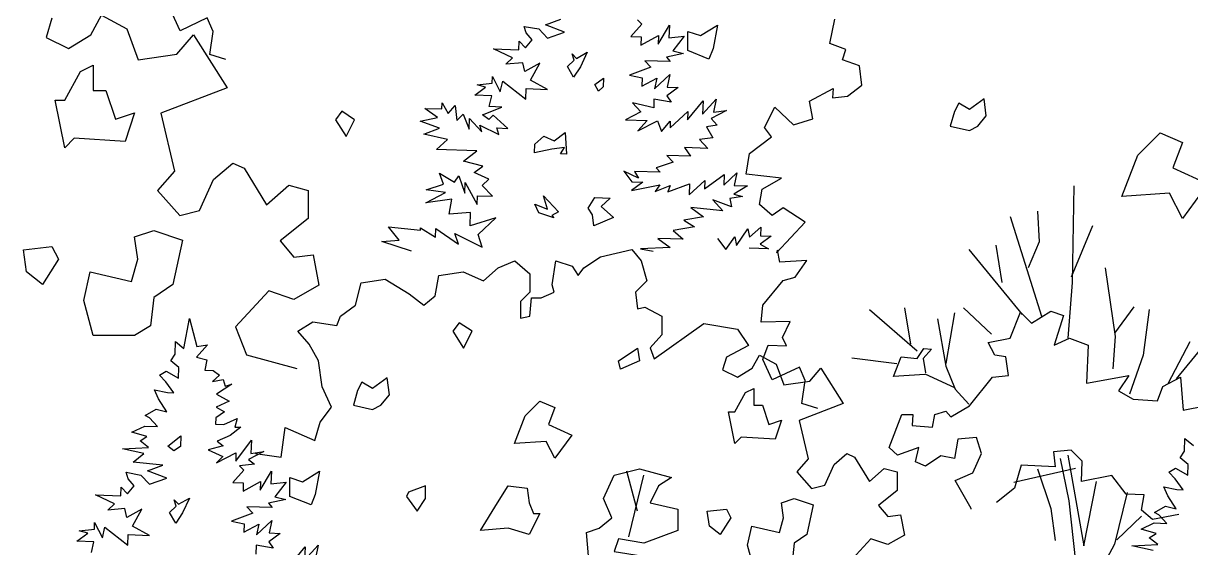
# Model space of a CAD drawing. Header units: inches. Extents: x 11.9 to 85.3, y 21.1 to 37.4.
# Drawn here: x 56.811 to 57.463, y 22.229 to 22.522 of the extents above; entities that cross this region are included whole.
import ezdxf

# ---------------------------------------------------------------- set-up
doc = ezdxf.new("R2010")
doc.units = ezdxf.units.IN
doc.header["$MEASUREMENT"] = 0
doc.layers.add('CAY', color=94, linetype='Continuous')

# ---------------------------------------------------------------- blocks, each defined once
blk = doc.blocks.new('A$C76451831')
at = {"layer": 'CAY'}
for p, q in [((3999.3, 1585.8), (3992.2, 1561.6)), ((4047.6, 1565.2), (4061.2, 1589.4)), ((4061.2, 1589.4), (4092.4, 1572.3)), ((4614, 1577.4), (4632.8, 1584.5)), ((4092.4, 1572.3), (4106.6, 1533.9)), ((4587.2, 1575.6), (4605.7, 1572.3)), ((4589.7, 1567.4), (4587.2, 1575.6)), ((4605.7, 1572.3), (4616.2, 1561)), ((4637.7, 1568.4), (4614, 1577.4)), ((4733.7, 1578.2), (4720, 1562.8)), ((4728.4, 1583.8), (4733.7, 1578.2)), ((4754.1, 1553.5), (4768.1, 1577)), ((4768.1, 1577), (4767.5, 1561.2)), ((3992.2, 1561.6), (4019.9, 1548.1)), ((4019.9, 1548.1), (4047.6, 1565.2)), ((4154.9, 1541), (4175.6, 1565.2)), ((4175.6, 1565.2), (4217.4, 1499.1)), ((4580.8, 1546.4), (4581.1, 1557.2)), ((4581.1, 1557.2), (4589, 1548.8)), ((4589, 1548.8), (4597.1, 1559)), ((4597.1, 1559), (4589.7, 1567.4)), ((4616.2, 1561), (4637.7, 1568.4)), ((4720, 1562.8), (4733.1, 1562.4)), ((4732.8, 1552), (4754.5, 1564.3)), ((4733.1, 1562.4), (4732.8, 1552)), ((4754.5, 1564.3), (4754.1, 1553.5)), ((4767.5, 1561.2), (4786.6, 1563.2)), ((4786.6, 1563.2), (4772.4, 1545.1)), ((4106.6, 1533.9), (4154.9, 1541)), ((4572.7, 1536.2), (4549.1, 1547.5)), ((4549.1, 1547.5), (4580.8, 1546.4)), ((4785.9, 1541.9), (4764.4, 1537.2)), ((4772.4, 1545.1), (4785.9, 1541.9)), ((4564.3, 1528.4), (4572.7, 1536.2)), ((4585.6, 1530.3), (4564.3, 1528.4)), ((4588, 1519.4), (4585.6, 1530.3)), ((4606.9, 1529.6), (4588, 1519.4)), ((4595.3, 1508.7), (4606.9, 1529.6)), ((4769.2, 1531.6), (4737.5, 1532.7)), ((4737.5, 1532.7), (4745, 1524.8)), ((4764.4, 1537.2), (4769.2, 1531.6)), ((4547.6, 1504.9), (4547.9, 1513.1)), ((4547.9, 1513.1), (4557.6, 1494.1)), ((4745, 1524.8), (4718.3, 1514.8)), ((4718.3, 1514.8), (4734.1, 1511.6)), ((4749.5, 1497.9), (4768.7, 1515.8)), ((4768.7, 1515.8), (4765.4, 1500)), ((4217.4, 1499.1), (4134.9, 1467.3)), ((4525.8, 1489.8), (4539.3, 1499.8)), ((4528.9, 1502.9), (4547.6, 1504.9)), ((4539.3, 1499.8), (4528.9, 1502.9)), ((4557.6, 1494.1), (4560.8, 1507.2)), ((4560.8, 1507.2), (4589.5, 1484.9)), ((4589.5, 1484.9), (4589.9, 1498)), ((4589.9, 1498), (4616.2, 1497.1)), ((4616.2, 1497.1), (4595.3, 1508.7)), ((4734.1, 1511.6), (4733.7, 1501.1)), ((4733.7, 1501.1), (4752.6, 1510.9)), ((4752.6, 1510.9), (4749.5, 1497.9)), ((4779, 1499.6), (4765, 1489.2)), ((4765.4, 1500), (4779, 1499.6)), ((4547, 1489.1), (4525.8, 1489.8)), ((4543.8, 1475.6), (4547, 1489.1)), ((4749, 1484.7), (4748.6, 1473.9)), ((4770.2, 1481.3), (4749, 1484.7)), ((4765, 1489.2), (4770.2, 1481.3)), ((4809.5, 1466.3), (4826.5, 1484.8)), ((4826.5, 1484.8), (4823.2, 1468.6)), ((4463.6, 1473.4), (4484.8, 1472.7)), ((4479.5, 1462), (4463.6, 1473.4)), ((4484.8, 1472.7), (4485.1, 1480.4)), ((4485.1, 1480.4), (4492.8, 1466.9)), ((4492.8, 1466.9), (4501.3, 1477.1)), ((4501.3, 1477.1), (4503.4, 1458.4)), ((4535.3, 1465.5), (4559.7, 1475)), ((4559.7, 1475), (4543.8, 1475.6)), ((4732.6, 1469), (4713.7, 1459.2)), ((4722.1, 1480.2), (4732.6, 1469)), ((4748.6, 1473.9), (4722.1, 1480.2)), ((4769, 1449.1), (4791.1, 1469.7)), ((4790.7, 1459.3), (4810.1, 1482.6)), ((4791.1, 1469.7), (4790.7, 1459.3)), ((4810.1, 1482.6), (4809.5, 1466.3)), ((4839.1, 1470.7), (4820.2, 1461)), ((4823.2, 1468.6), (4839.1, 1470.7)), ((4134.9, 1467.3), (4152, 1395.3)), ((4458, 1457.3), (4479.5, 1462)), ((4481.7, 1448.7), (4458, 1457.3)), ((4503.4, 1458.4), (4511.4, 1466.3)), ((4511.4, 1466.3), (4518.8, 1447.4)), ((4518.8, 1447.4), (4519.3, 1460.6)), ((4519.3, 1460.6), (4534.6, 1444.2)), ((4543.3, 1459.7), (4535.3, 1465.5)), ((4548.9, 1465), (4543.3, 1459.7)), ((4566.9, 1448.5), (4548.9, 1465)), ((4713.7, 1459.2), (4740.4, 1458.3)), ((4740.4, 1458.3), (4729, 1445.5)), ((4729, 1445.5), (4753.5, 1457.8)), ((4753.5, 1457.8), (4758.5, 1444.5)), ((4758.5, 1444.5), (4769.3, 1457.3)), ((4769.3, 1457.3), (4769, 1449.1)), ((4820.2, 1461), (4827.6, 1452.5)), ((4462.4, 1441.3), (4481.7, 1448.7)), ((4491.7, 1434.8), (4462.4, 1441.3)), ((4534.6, 1444.2), (4532.2, 1452.4)), ((4532.2, 1452.4), (4555.8, 1440.7)), ((4555.8, 1440.7), (4553.3, 1449)), ((4553.3, 1449), (4566.9, 1448.5)), ((4827.6, 1452.5), (4814.4, 1450.3)), ((4814.4, 1450.3), (4822.1, 1436.9)), ((4478.1, 1422.1), (4491.7, 1434.8)), ((4786.8, 1424.5), (4794.5, 1413.8)), ((4816.2, 1423.5), (4786.8, 1424.5)), ((4822.1, 1436.9), (4805.7, 1434.7)), ((4805.7, 1434.7), (4816.2, 1423.5)), ((4528.3, 1420.4), (4478.1, 1422.1)), ((4512, 1407.8), (4528.3, 1420.4)), ((4794.5, 1413.8), (4765.1, 1414.8)), ((4765.1, 1414.8), (4773, 1406.4)), ((4200.3, 1384.7), (4224.5, 1405.3)), ((4224.5, 1405.3), (4238.7, 1398.8)), ((4238.7, 1398.8), (4266.4, 1353.4)), ((4535.8, 1401.5), (4512, 1407.8)), ((4525.1, 1393.7), (4535.8, 1401.5)), ((4773, 1406.4), (4751.5, 1399.4)), ((4751.5, 1399.4), (4756.7, 1393.8)), ((4152, 1395.3), (4130.8, 1371.1)), ((4183.2, 1346.3), (4200.3, 1384.7)), ((4487, 1379.2), (4482, 1392.5)), ((4482, 1392.5), (4500.7, 1381.4)), ((4500.7, 1381.4), (4505.9, 1389.4)), ((4505.9, 1389.4), (4513.4, 1367.9)), ((4513.4, 1367.9), (4513.8, 1381)), ((4513.8, 1381), (4528.7, 1353.7)), ((4543.4, 1385.4), (4525.1, 1393.7)), ((4535, 1377.5), (4543.4, 1385.4)), ((4711.4, 1395.4), (4721.4, 1381.9)), ((4729.7, 1386.6), (4711.4, 1395.4)), ((4735, 1381.4), (4721, 1371)), ((4721.4, 1381.9), (4735, 1381.4)), ((4724.6, 1394.9), (4729.7, 1386.6)), ((4756.7, 1393.8), (4724.6, 1394.9)), ((4792.9, 1365.8), (4812.1, 1383.7)), ((4811.7, 1373.3), (4836.3, 1391)), ((4812.1, 1383.7), (4811.7, 1373.3)), ((4835.9, 1377.9), (4852.3, 1393.2)), ((4836.3, 1391), (4835.9, 1377.9)), ((4852.3, 1393.2), (4849, 1377.4)), ((4130.8, 1371.1), (4158.5, 1339.9)), ((4266.4, 1353.4), (4294.1, 1377.6)), ((4294.1, 1377.6), (4318.3, 1371.1)), ((4318.3, 1371.1), (4318.3, 1336.3)), ((4464.9, 1355.9), (4489.4, 1368.7)), ((4465.5, 1371.8), (4487, 1379.2)), ((4489.4, 1368.7), (4465.5, 1371.8)), ((4547.7, 1363.9), (4535, 1377.5)), ((4721, 1371), (4756.1, 1378)), ((4756.1, 1378), (4750.4, 1370)), ((4750.4, 1370), (4769.3, 1377.5)), ((4766.3, 1369.4), (4793.3, 1379.4)), ((4769.3, 1377.5), (4766.3, 1369.4)), ((4793.3, 1379.4), (4792.9, 1365.8)), ((4865.3, 1376.9), (4848.6, 1366.6)), ((4848.6, 1366.6), (4859.4, 1363.5)), ((4849, 1377.4), (4865.3, 1376.9)), ((4497.2, 1360.3), (4464.9, 1355.9)), ((4493.9, 1341.8), (4497.2, 1360.3)), ((4528.7, 1353.7), (4529.1, 1364.6)), ((4529.1, 1364.6), (4547.7, 1363.9)), ((4822.1, 1359.3), (4834.8, 1345.7)), ((4845.4, 1350.8), (4822.1, 1359.3)), ((4859.4, 1363.5), (4843.5, 1361.3)), ((4843.5, 1361.3), (4845.4, 1350.8)), ((4158.5, 1339.9), (4183.2, 1346.3)), ((4520.7, 1343.6), (4493.9, 1341.8)), ((4520.1, 1327.3), (4520.7, 1343.6)), ((4810.5, 1338.4), (4786.3, 1334.3)), ((4834.8, 1345.7), (4795, 1349.9)), ((4795, 1349.9), (4810.5, 1338.4)), ((4318.3, 1336.3), (4283.5, 1308.6)), ((4431.5, 1309.1), (4418.5, 1325.8)), ((4418.5, 1325.8), (4458.3, 1321.7)), ((4458.3, 1321.7), (4458.4, 1324.4)), ((4458.4, 1324.4), (4477, 1312.9)), ((4477, 1312.9), (4477.4, 1323.8)), ((4477.4, 1323.8), (4505.7, 1304.2)), ((4552.2, 1337), (4520.1, 1327.3)), ((4530.1, 1316.5), (4552.2, 1337)), ((4799.6, 1325.7), (4772.7, 1321.2)), ((4786.3, 1334.3), (4799.6, 1325.7)), ((4851.8, 1302.5), (4865.7, 1323.4)), ((4865.7, 1323.4), (4868.1, 1312.9)), ((4868.1, 1312.9), (4882.1, 1325.5)), ((4882.1, 1325.5), (4881.7, 1314.6)), ((4283.5, 1308.6), (4300.6, 1287.9)), ((4410.2, 1307.5), (4431.5, 1309.1)), ((4501.2, 1317.5), (4535, 1300.5)), ((4505.7, 1304.2), (4501.2, 1317.5)), ((4535, 1300.5), (4530.1, 1316.5)), ((4753.8, 1311.4), (4769.3, 1300)), ((4785.5, 1310.3), (4753.8, 1311.4)), ((4772.7, 1321.2), (4785.5, 1310.3)), ((4828.1, 1311.5), (4838.5, 1297.6)), ((4838.5, 1297.6), (4849.5, 1313.5)), ((4849.5, 1313.5), (4851.8, 1302.5)), ((4894.8, 1314.2), (4881.4, 1304.2)), ((4881.7, 1314.6), (4894.8, 1314.2)), ((4446.9, 1295.4), (4410.2, 1307.5)), ((4682.3, 1288.4), (4721.2, 1297.8)), ((4721.2, 1297.8), (4733, 1283.7)), ((4769.3, 1300), (4732.1, 1298.6)), ((4732.1, 1298.6), (4747.8, 1295.7)), ((4891.6, 1298.4), (4867.6, 1299.3)), ((4881.4, 1304.2), (4891.6, 1298.4)), ((4300.6, 1287.9), (4324.7, 1290.9)), ((4324.7, 1290.9), (4331.8, 1253.1)), ((4554.9, 1274.6), (4575.8, 1283.7)), ((4575.8, 1283.7), (4594.3, 1267.5)), ((4622.2, 1253.8), (4626.9, 1283.7)), ((4626.9, 1283.7), (4647.3, 1277)), ((4661.5, 1274.6), (4682.3, 1288.4)), ((4733, 1283.7), (4740.1, 1258.5)), ((4476.7, 1240), (4481, 1265.2)), ((4481, 1265.2), (4511.3, 1269.9)), ((4511.3, 1269.9), (4536.5, 1258.5)), ((4536.5, 1258.5), (4554.9, 1274.6)), ((4594.3, 1267.5), (4594.3, 1244.3)), ((4647.3, 1277), (4654.4, 1265.2)), ((4654.4, 1265.2), (4661.5, 1274.6)), ((4331.8, 1253.1), (4300.6, 1235.4)), ((4377.3, 1228.2), (4384.3, 1256.1)), ((4384.3, 1256.1), (4414.2, 1260.8)), ((4414.2, 1260.8), (4444.1, 1242.4)), ((4624.5, 1244.3), (4622.2, 1253.8)), ((4740.1, 1258.5), (4725.9, 1244.3)), ((4269.3, 1246.1), (4228, 1201.2)), ((4300.6, 1235.4), (4269.3, 1246.1)), ((4444.1, 1242.4), (4462.6, 1228.2)), ((4462.6, 1228.2), (4476.7, 1240)), ((4594.3, 1244.3), (4582.9, 1232.9)), ((4594.3, 1214.4), (4596.6, 1237.6)), ((4596.6, 1237.6), (4608.4, 1237.6)), ((4608.4, 1237.6), (4624.5, 1244.3)), ((4725.9, 1244.3), (4728.3, 1223.9)), ((4358.8, 1214.4), (4377.3, 1228.2)), ((4582.9, 1232.9), (4582.9, 1212.1)), ((4728.3, 1223.9), (4737.7, 1225.8)), ((4737.7, 1225.8), (4758.6, 1214.4)), ((4305.7, 1196), (4324.2, 1207.4)), ((4324.2, 1207.4), (4354.1, 1203)), ((4354.1, 1203), (4358.8, 1214.4)), ((4582.9, 1212.1), (4594.3, 1214.4)), ((4758.6, 1214.4), (4758.6, 1191.2)), ((5192.6, 1187), (5205.3, 1219.7)), ((5205.3, 1219.7), (5219, 1206)), ((5219, 1206), (5243.2, 1220.8)), ((5243.2, 1220.8), (5259.1, 1215.5)), ((5259.1, 1215.5), (5247.5, 1178.6)), ((4228, 1201.2), (4241.6, 1166.4)), ((4319.5, 1179.8), (4305.7, 1196)), ((4749.1, 1161.4), (4811.2, 1205.4)), ((4811.2, 1205.4), (4852.9, 1198.3)), ((4852.9, 1198.3), (4866.7, 1177.9)), ((4331.3, 1159), (4319.5, 1179.8)), ((4758.6, 1191.2), (4744.4, 1175.1)), ((4866.7, 1177.9), (4839.1, 1163.7)), ((5165.2, 1181.8), (5192.6, 1187)), ((5173.6, 1165.9), (5165.2, 1181.8)), ((5247.5, 1178.6), (5266.4, 1187)), ((5266.4, 1187), (5289.7, 1178.6)), ((5289.7, 1178.6), (5287.5, 1131.1)), ((4241.6, 1166.4), (4304.1, 1149.3)), ((4744.4, 1175.1), (4749.1, 1161.4)), ((4839.1, 1163.7), (4834.4, 1147.6)), ((4871.4, 1149.9), (4880.4, 1166.1)), ((4880.4, 1166.1), (4901.2, 1154.7)), ((5187.3, 1163.8), (5173.6, 1165.9)), ((5190.5, 1140.6), (5187.3, 1163.8)), ((4335.6, 1126.7), (4331.3, 1159)), ((4852.9, 1138.5), (4871.4, 1149.9)), ((4901.2, 1154.7), (4910.7, 1129.1)), ((4942.9, 1133.8), (4956.7, 1149.9)), ((4956.7, 1149.9), (4984.6, 1105.9)), ((4834.4, 1147.6), (4852.9, 1138.5)), ((4910.7, 1129.1), (4942.9, 1133.8)), ((5142, 1102.7), (5170.5, 1138.5)), ((5170.5, 1138.5), (5190.5, 1140.6)), ((5287.5, 1131.1), (5340.3, 1140.6)), ((5340.3, 1140.6), (5327.6, 1121.6)), ((5382.5, 1126.9), (5404.6, 1138.5)), ((5404.6, 1138.5), (5407.8, 1097.4)), ((4347.4, 1101.2), (4335.6, 1126.7)), ((5327.6, 1121.6), (5345.5, 1111.1)), ((5376.1, 1109), (5382.5, 1126.9)), ((4984.6, 1105.9), (4929.6, 1084.7)), ((5345.5, 1111.1), (5376.1, 1109)), ((4333.2, 1082.7), (4347.4, 1101.2)), ((5057.6, 1092.1), (5071.3, 1092.1)), ((5071.3, 1092.1), (5070.3, 1078.4)), ((5095.6, 1076.3), (5098.8, 1092.1)), ((5098.8, 1092.1), (5112.5, 1096.3)), ((5112.5, 1096.3), (5118.8, 1089)), ((5118.8, 1089), (5142, 1102.7)), ((5407.8, 1097.4), (5435.2, 1102.7)), ((4284.9, 1039.1), (4289.6, 1076)), ((4289.6, 1076), (4326.6, 1059.5)), ((4326.6, 1059.5), (4333.2, 1082.7)), ((4929.6, 1084.7), (4941, 1036.7)), ((5070.3, 1078.4), (5095.6, 1076.3)), ((5409.5, 1046.3), (5410, 1062.2)), ((5410, 1062.2), (5420.6, 1053.6)), ((5268.6, 1047.8), (5246.4, 1045.7)), ((5282.3, 1034.1), (5268.6, 1047.8)), ((4252.7, 1043.4), (4284.9, 1039.1)), ((4941, 1036.7), (4926.8, 1020.6)), ((4973.2, 1029.6), (4989.3, 1043.4)), ((4989.3, 1043.4), (4998.7, 1039.1)), ((4998.7, 1039.1), (5017.2, 1008.8)), ((5246.4, 1045.7), (5248.5, 1026.7)), ((5281.2, 1008.8), (5282.3, 1034.1)), ((5404.2, 1038.3), (5409.5, 1046.3)), ((5414.3, 1029.8), (5404.2, 1038.3)), ((4728.3, 971.5), (4715.1, 1021.6)), ((4926.8, 1020.6), (4945.3, 999.7)), ((4961.8, 1004.1), (4973.2, 1029.6)), ((5017.2, 1008.8), (5035.7, 1024.9)), ((5035.7, 1024.9), (5051.8, 1020.6)), ((5051.8, 1020.6), (5051.8, 997.4)), ((5273.8, 1025), (5197.2, 1007.3)), ((5206.3, 1028.8), (5197.9, 1000.4)), ((5248.5, 1026.7), (5206.3, 1028.8)), ((5390, 1020.2), (5398.3, 1025.4)), ((5397.8, 1011.8), (5390, 1020.2)), ((5398.3, 1025.4), (5413.9, 1016.7)), ((5413.9, 1016.7), (5414.3, 1029.8)), ((4717.8, 939.8), (4736.3, 1016.3)), ((4945.3, 999.7), (4961.8, 1004.1)), ((5319.2, 1016.2), (5281.2, 1008.8)), ((5337.1, 993), (5319.2, 1016.2)), ((5407.8, 998.3), (5397.8, 1011.8)), ((5051.8, 997.4), (5028.6, 978.9)), ((5197.9, 1000.4), (5175.7, 982.4)), ((5359.3, 991.9), (5337.1, 993)), ((5356.1, 972.9), (5359.3, 991.9)), ((5389, 990.8), (5383.9, 1001.9)), ((5383.9, 1001.9), (5400.1, 998.6)), ((5399.3, 974.6), (5389, 990.8)), ((5400.1, 998.6), (5407.8, 998.3)), ((5028.6, 978.9), (5040, 965.1)), ((5372.4, 970.1), (5385.8, 977.8)), ((5385.8, 977.8), (5399.3, 974.6)), ((5040, 965.1), (5056.1, 967.1)), ((5056.1, 967.1), (5060.8, 941.9)), ((5369.8, 961.3), (5356.1, 972.9)), ((5402.5, 967.7), (5369.8, 961.3)), ((5377.7, 967.2), (5372.4, 970.1)), ((5387.7, 956.4), (5377.7, 967.2)), ((5355.8, 949.4), (5371.9, 957)), ((5374.2, 943.7), (5355.8, 949.4)), ((5371.9, 957), (5387.7, 956.4)), ((5019.2, 937.2), (4991.7, 907.3)), ((5040, 930.1), (5019.2, 937.2)), ((5060.8, 941.9), (5040, 930.1)), ((5365.8, 938.6), (5374.2, 943.7)), ((5376.4, 930.1), (5365.8, 938.6)), ((5344.2, 928.5), (5376.4, 930.1)), ((5370.7, 922.5), (5344.2, 928.5))]:
    blk.add_line(p, q, dxfattribs=at)
for points in [[(4216, 1534.3), (4196, 1540.6), (4200.2, 1569.1), (4192.8, 1586), (4159, 1570.1), (4147.4, 1595.5)], [(4953.2, 1099.5), (4933.2, 1105.8), (4937.4, 1134.3), (4930, 1151.2), (4896.3, 1135.4), (4884.7, 1160.7), (4891, 1178.6), (4914.2, 1177.5), (4908.9, 1188.1), (4918.4, 1208.1), (4882.5, 1207.1), (4884.7, 1228.2), (4910, 1258.8), (4924.7, 1263), (4939.5, 1284.1), (4905.7, 1282), (4902.6, 1296.7), (4901.5, 1293.6), (4937.4, 1331.5), (4910, 1349.5), (4896.3, 1340), (4880.4, 1353.7), (4883.6, 1372.7), (4907.9, 1386.4), (4863.6, 1391.6), (4867.8, 1417), (4895.2, 1438.1), (4886.8, 1449.7), (4899.4, 1475), (4922.6, 1452.8), (4946.9, 1460.2), (4942.7, 1482.3), (4972.2, 1498.2), (4971.1, 1486.6), (4990.1, 1488.7), (5008, 1502.4), (5004.9, 1526.6), (4983.8, 1534), (4988, 1546.7), (4968, 1554.1), (4974.3, 1584.7)], [(4680, 1494.9), (4675.3, 1503.2), (4686, 1511), (4685.6, 1500.1), (4680, 1494.9)], [(5271.7, 1376.9), (5269.6, 1256.6), (5264.3, 1187)], [(5192.6, 1338.9), (5231.6, 1214.5)], [(5226.4, 1345.2), (5228.5, 1307.3), (5214.8, 1274.6)], [(5294.9, 1327.3), (5268.6, 1263)], [(5140.9, 1297.8), (5207.4, 1216.6)], [(5174.7, 1303.1), (5182.1, 1256.6)], [(5310.7, 1274.6), (5323.4, 1189.1), (5320.2, 1149.1)], [(5017.5, 1222.9), (5076.6, 1171.2)], [(5060.8, 1225), (5068.2, 1179.7)], [(5134.6, 1225), (5169.4, 1192.3)], [(5346.6, 1226.1), (5322.3, 1193.4)], [(5365.6, 1222.9), (5358.2, 1165.9), (5341.3, 1117.4)], [(4048.4, 920), (4051.5, 933.5), (4030.3, 934.3), (4043.8, 944.2), (4033.4, 947.3), (4052.1, 949.4), (4052.4, 957.5), (4062.1, 938.6), (4065.3, 951.6), (4094, 929.3), (4094.4, 942.4), (4120.7, 941.5), (4099.8, 953.1), (4111.4, 974), (4092.5, 963.8), (4090.1, 974.8), (4068.8, 972.8), (4077.2, 980.7), (4053.6, 991.9), (4085.3, 990.8), (4085.6, 1001.7), (4093.5, 993.3), (4101.6, 1003.4), (4094.2, 1011.8), (4091.7, 1020.1), (4110.2, 1016.7), (4120.7, 1005.5), (4142.2, 1012.9), (4118.5, 1021.8), (4137.3, 1028.9), (4100.3, 1032.9), (4113.8, 1043.3), (4087.3, 1049.2), (4119.5, 1050.8), (4109, 1059.4), (4117.3, 1064.5), (4098.9, 1070.1), (4115, 1077.7), (4130.9, 1077.2), (4120.8, 1088), (4115.5, 1090.9), (4128.9, 1098.6), (4142.4, 1095.4), (4132.1, 1111.6), (4127, 1122.6), (4143.2, 1119.4), (4150.9, 1119.1), (4141, 1132.6), (4133.1, 1141), (4141.4, 1146.2), (4157, 1137.5), (4157.5, 1150.6), (4147.3, 1159.1), (4152.6, 1167.1), (4153.1, 1182.9), (4163.7, 1174.4), (4170.5, 1211.8), (4179.7, 1176.6), (4192.9, 1178.8), (4179.2, 1163.4), (4192.2, 1160.3), (4189.5, 1147.2), (4199.9, 1146.8), (4207.9, 1141.1), (4199.4, 1133.3), (4212.7, 1135.5), (4215.1, 1127.3), (4223.3, 1129.7), (4204.3, 1117.2), (4219.9, 1108.5), (4203.8, 1101.4), (4214, 1095.6), (4203.3, 1087.8), (4203, 1080.1), (4213.4, 1079.7), (4230, 1086.9), (4226.9, 1076.5), (4234.6, 1076.3), (4221.1, 1065.9), (4205, 1058.7), (4212.5, 1053), (4193.8, 1048.2), (4212, 1039.9), (4204.1, 1032), (4228.5, 1044.3), (4228.1, 1033.9), (4247.6, 1060), (4247.1, 1043.7), (4263, 1045.8), (4244.1, 1036.1), (4251.6, 1030.3), (4232.9, 1028.3), (4238.2, 1022.7), (4224.5, 1007.3), (4237.6, 1006.8), (4237.3, 996.4), (4259, 1008.8), (4258.6, 997.9), (4272.6, 1021.5), (4272, 1005.6), (4291.1, 1007.7), (4276.9, 989.6), (4290.4, 986.4), (4268.9, 981.7), (4273.7, 976.1), (4242, 977.2), (4249.5, 969.2), (4222.8, 959.3), (4238.6, 956), (4238.2, 945.6), (4257.1, 955.4), (4254, 942.3), (4273.2, 960.2), (4269.9, 944.5), (4283.5, 944), (4269.5, 933.6), (4274.7, 925.7), (4253.5, 929.2), (4253.1, 918.3)], [(4295.2, 903.7), (4314.6, 927.1), (4314, 910.8), (4331, 929.2), (4327.7, 913)], [(5101.9, 1211.3), (5112.5, 1152.2), (5124.1, 1123.8), (5140.9, 1104.8)], [(5123, 1218.7), (5112.5, 1155.4)], [(5444.7, 1192.3), (5399.3, 1136.4)], [(5416.2, 1182.8), (5388.8, 1130.1)], [(5086.1, 1141.7), (5047.1, 1139.6), (5056.6, 1163.8), (5076.6, 1161.7), (5085, 1174.4), (5094.5, 1173.3), (5084, 1161.7), (5087.2, 1143.8)], [(4995.4, 1162.8), (5051.3, 1155.4)], [(5086.1, 1142.7), (5123, 1125.9)], [(5144.1, 974), (5144.1, 975), (5124.1, 1009.8), (5146.2, 1019.3), (5156.8, 1043.6), (5150.4, 1063.6), (5127.2, 1061.5), (5123, 1037.3), (5106.1, 1040.4), (5087.2, 1027.8), (5074.5, 1033.1), (5078.7, 1051), (5052.3, 1041.5), (5041.8, 1051), (5057.6, 1092.1)], [(5254.8, 1037.3), (5265.4, 984.5), (5273.8, 908.6)], [(5264.3, 1041.5), (5284.4, 928.6), (5300.2, 1008.8)], [(5226.4, 1024.6), (5243.2, 975), (5248.5, 935)], [(5338.2, 995.1), (5322.3, 930.7), (5293.9, 877)], [(5356.1, 965.6), (5325.5, 936)]]:
    blk.add_lwpolyline(points, dxfattribs=at)
for points in [[(4791, 1545.5), (4791, 1569.3), (4806.8, 1564), (4827.9, 1577.2), (4822.7, 1548.1), (4817.4, 1534.9)], [(4641.2, 1525.7), (4649.6, 1533.5), (4647.2, 1541.3), (4652.4, 1535.7), (4665.8, 1543.4), (4657.5, 1525.1), (4648.9, 1512.3)], [(4035, 1519.2), (4050.8, 1527.2), (4050.8, 1495.5), (4066.6, 1495.5), (4078.5, 1459.8), (4102.3, 1467.8), (4090.4, 1432.1), (4027.1, 1436.1), (4015.2, 1424.2), (4003.3, 1483.6), (4015.2, 1483.6)], [(5162.8, 1464.3), (5160.2, 1485.4), (5141.7, 1472.2), (5128.5, 1480.1), (5123.3, 1469.6), (5118, 1451.1), (5141.7, 1445.8), (5152.3, 1451.1)], [(4376, 1459.3), (4360.2, 1469.9), (4352.3, 1459.3), (4365.5, 1438.2)], [(4640.1, 1416.5), (4632.4, 1416.7), (4637.7, 1424.7), (4621.8, 1422.5), (4600.3, 1417.9), (4600.7, 1428.7), (4611.9, 1438.8), (4624.8, 1432.9), (4638.3, 1443.3)], [(5351.5, 1415.3), (5379.2, 1443), (5406.9, 1431.1), (5395, 1399.4), (5438.6, 1379.6), (5406.9, 1336.1), (5391, 1367.8), (5331.7, 1363.8)], [(4624.2, 1337.2), (4605.8, 1343.3), (4600.8, 1353.9), (4616.4, 1347.9), (4611.6, 1364.4), (4629.9, 1344.7), (4621.6, 1340)], [(4672.4, 1341), (4667.2, 1348.9), (4675.4, 1362.2), (4694.4, 1361.5), (4683.1, 1351), (4698.5, 1337.4), (4674.2, 1327.3)], [(4038.9, 1234.1), (4046.9, 1269.7), (4098.3, 1257.8), (4106.2, 1285.6), (4102.3, 1313.3), (4126, 1321.2), (4161.7, 1309.3), (4149.8, 1253.9), (4126, 1238), (4122.1, 1202.4), (4102.3, 1190.5), (4050.8, 1190.5)], [(3967.7, 1269.7), (3963.7, 1297.4), (3999.3, 1301.4), (4007.3, 1285.6), (3987.5, 1253.9)], [(4522.5, 1195.9), (4506.6, 1206.4), (4498.7, 1195.9), (4511.9, 1174.8)], [(4720.4, 1169.5), (4728.3, 1174.8), (4731, 1158.9), (4707.2, 1148.4), (4704.6, 1158.9)], [(4419.5, 1116.7), (4416.9, 1137.8), (4398.4, 1124.6), (4385.2, 1132.5), (4380, 1122), (4374.7, 1103.5), (4398.4, 1098.2), (4409, 1103.5)], [(4862.9, 1119.3), (4873.5, 1124.6), (4873.5, 1103.5), (4884.1, 1103.5), (4892, 1079.7), (4907.8, 1085), (4899.9, 1061.2), (4857.7, 1063.9), (4849.7, 1055.9), (4841.8, 1095.6), (4849.7, 1095.6)], [(4588.5, 1090.3), (4606.9, 1108.8), (4625.4, 1100.8), (4617.5, 1079.7), (4646.5, 1066.5), (4625.4, 1037.5), (4614.9, 1058.6), (4575.3, 1055.9)], [(4143.6, 1052.7), (4159.9, 1065.3), (4159.5, 1052.2), (4151.1, 1047)], [(4295.5, 989.9), (4295.5, 1013.7), (4311.3, 1008.4), (4332.5, 1021.6), (4327.2, 992.6), (4321.9, 979.4)], [(4709.9, 855.3), (4683.5, 873.8), (4688.8, 889.6), (4680.8, 905.5), (4667.6, 916), (4665, 945.1), (4680.8, 950.3), (4696.7, 963.5), (4686.1, 987.3), (4699.3, 1016.3), (4731, 1024.3), (4770.6, 1013.7), (4754.7, 1003.1), (4744.2, 982), (4778.5, 974.1), (4778.5, 947.7), (4757.4, 939.8), (4736.3, 931.9), (4704.6, 937.1), (4699.3, 921.3), (4733.6, 916), (4762.7, 900.2), (4757.4, 881.7), (4720.4, 873.8)], [(4443.3, 995.2), (4440.7, 989.9), (4453.9, 971.5), (4464.4, 987.3), (4464.4, 1003.1)], [(4554.1, 982), (4567.3, 1003.1), (4591.1, 1000.5), (4593.7, 982), (4599, 968.8), (4606.9, 968.8), (4593.7, 942.4), (4567.3, 950.3), (4533, 947.7)], [(4145.7, 970.1), (4154.1, 978), (4151.7, 985.8), (4156.9, 980.2), (4170.4, 987.9), (4162, 969.6), (4153.4, 956.7)], [(4818.1, 953), (4815.4, 971.5), (4839.2, 974.1), (4844.5, 963.5), (4831.3, 942.4)], [(4865.6, 929.2), (4870.9, 953), (4905.2, 945.1), (4910.4, 963.5), (4907.8, 982), (4923.6, 987.3), (4947.4, 979.4), (4939.5, 942.4), (4923.6, 931.9), (4921, 908.1), (4907.8, 900.2), (4873.5, 900.2)]]:
    blk.add_lwpolyline(points, close=True, dxfattribs=at)

msp = doc.modelspace()

# ---------------------------------------------------------------- block references
at = {"layer": 'CAY', "xscale": 0.0004489089019145984, "yscale": 0.0004489089019145984, "zscale": 0.0004489089019145984}
msp.add_blockref('A$C76451831', (55.03155, 21.8133), dxfattribs=at)

doc.saveas('drawing.dxf')
